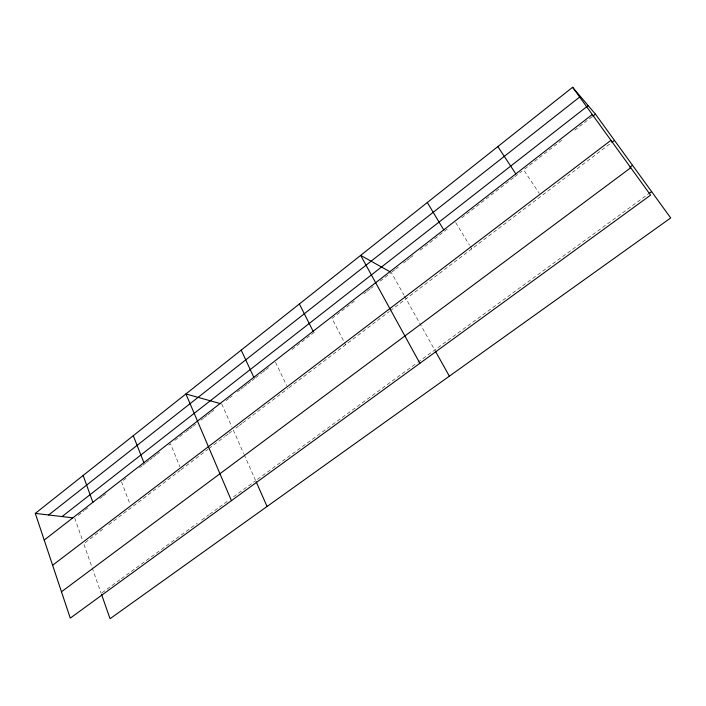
<?xml version="1.0" encoding="UTF-8"?>
<svg xmlns="http://www.w3.org/2000/svg" width="706" height="706" viewBox="0 0 706 706"><rect width="100%" height="100%" fill="white"/><g stroke="black" fill="none" stroke-linecap="round" stroke-linejoin="round"><path stroke-width="0.53" stroke-dasharray="3.53 2.65" d="M78.181 515.38L84.243 510.676M85.117 510.006L87.712 507.985M99.846 498.577L102.449 496.556M103.314 495.886L105.918 493.865M123.232 480.433L127.53 477.106M139.559 467.769L142.135 465.775M142.991 465.104L145.568 463.11M146.433 462.439L149.01 460.444M149.866 459.774L152.443 457.779M153.299 457.109L155.876 455.114M156.741 454.443L160.174 451.778M168.769 445.115L170.481 443.783L179.88 466.745M174.832 440.412L185.263 432.319M186.128 431.648L188.74 429.627M189.605 428.948L192.217 426.927M193.082 426.256L195.694 424.227M200.91 420.185L203.513 418.164M204.387 417.484L206.99 415.463M207.864 414.793L210.467 412.763M211.341 412.092L213.944 410.071M226.105 400.637L228.709 398.616M229.574 397.946L232.177 395.925M237.384 391.892L239.987 389.871M240.852 389.2L243.455 387.179M244.32 386.509L246.923 384.488M247.788 383.817L251.257 381.125M252.13 380.455L254.734 378.434M255.598 377.763L261.67 373.05M262.535 372.38L265.138 370.368M266.003 369.688L268.607 367.676M292.046 349.488L314.629 331.979M354.35 301.162L331.996 318.503L345.569 344.766M363.811 293.828L366.388 291.825M367.244 291.163L369.829 289.16M370.685 288.489L373.262 286.495M380.146 281.156L391.318 272.49L403.947 295.037M392.192 271.81L394.804 269.789M395.669 269.11L398.281 267.089M403.497 263.038L406.109 261.017M406.983 260.337L409.586 258.317M410.46 257.646L413.072 255.616M420.026 250.224L447.86 228.629M461.795 217.827L514.056 177.285M514.921 176.615L521.893 171.205M561.702 140.326L523.631 169.855L539.287 193.444M574.684 130.257L591.99 116.834M102.758 529.279L83.732 543.744L101.179 593.411M108.821 524.682L180.233 470.408M181.107 469.746L208.076 449.254M208.941 448.592L224.596 436.696M225.47 436.034L228.082 434.049M228.947 433.387L231.559 431.401M235.91 428.101L238.513 426.115M239.378 425.462L241.99 423.476M242.855 422.815L288.057 388.468M288.922 387.806L389.394 311.452M390.277 310.79L610.99 143.053M102.061 592.775L120.461 579.335M121.344 578.699L197.265 523.278M201.695 520.048L208.773 514.877M209.656 514.233L218.498 507.782M219.389 507.129L229.115 500.033M233.536 496.803L254.769 481.307M257.425 479.365L417.017 362.875M417.899 362.231L648.064 194.221M455.697 222.558L469.437 245.123M470.011 246.067L471.732 248.891M404.476 295.982L434.702 349.964M275.543 362.293L286.662 385.564M221.772 404L231.965 427.077M233.298 430.086L243.738 453.711M244.179 454.69L255.651 480.662M121.511 481.766L129.798 503.616M74.712 518.072L82.293 539.64"/><path stroke-width="1.06" d="M572.61 87.288L650.588 195.147L70.273 618.129L35.3 513.394L572.61 87.288L595.449 114.151L670.7 217.951L110.065 618.712L101.54 594.426M48.661 514.974L580.403 96.457M62.057 516.571L588.169 105.582M44.213 540.072L592.29 114.504M592.855 116.163L595.449 114.151M52.615 565.232L610.955 140.326M611.864 142.391L614.485 140.397M629.867 167.243L632.514 165.275M61.475 591.769L630.776 167.737M648.955 193.576L651.62 191.626M35.3 513.394L72.603 517.816M220.722 403.708L185.907 393.957L231.444 500.66M390.427 271.986L360.651 255.378L419.885 363.299M497.845 146.583L515.812 173.888M427.306 202.516L443.721 229.865M435.223 350.9L449.369 376.166M299.379 303.968L313.129 331.264M241.205 350.105L253.825 377.322M256.093 481.651L267.071 506.484M133.284 435.69L143.892 462.677M83.14 475.456L92.865 502.301"/></g></svg>
